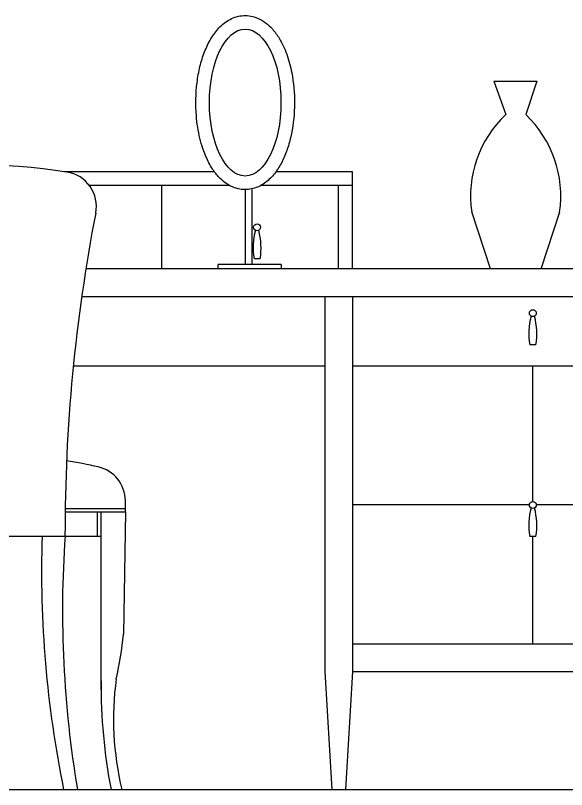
# Model space of a CAD drawing. Header units: millimetres. Extents: x 46 to 20372, y 30 to 14100.
# Drawn here: x 18475 to 19269, y 32 to 1147 of the extents above; entities that cross this region are included whole.
import ezdxf

# ---------------------------------------------------------------- set-up
doc = ezdxf.new("R2010")
doc.units = ezdxf.units.MM
doc.layers.get('0').update_dxf_attribs({"color": 250})

msp = doc.modelspace()

# ---------------------------------------------------------------- linework, layer by layer
for p, q in [((19164.7, 1052.4), (19226.5, 1052.4)), ((19164.7, 1052.4), (19181.6, 1004)), ((19226.5, 1052.4), (19210.5, 1004)), ((18761.7, 921.7), (18545.4, 921.7)), ((18960.7, 921.7), (18850.3, 921.7)), ((18960.7, 781.7), (18960.7, 921.7)), ((18783.8, 901.7), (18581.5, 901.7)), ((18685.7, 781.7), (18685.7, 901.7)), ((18806, 896), (18806, 788.2)), ((18815.7, 896), (18815.7, 788.2)), ((18960.7, 901.7), (18828.1, 901.7)), ((18940.7, 781.7), (18940.7, 901.7)), ((19159.5, 781.7), (19132.6, 863.9)), ((19232.6, 781.7), (19259.5, 863.9)), ((18827.7, 796.1), (18818.8, 796.1)), ((20040.7, 781.7), (18576.4, 781.7)), ((18857.8, 788.2), (18766.9, 788.2)), ((18766.9, 781.7), (18766.9, 788.2)), ((18857.8, 788.2), (18857.8, 781.7)), ((20040.7, 741.7), (18570.4, 741.7)), ((18920.7, 741.7), (18920.7, 201.7)), ((18960.7, 741.7), (18960.7, 201.7)), ((19225.2, 672.4), (19216.3, 672.4)), ((18920.7, 641.7), (18558.3, 641.7)), ((20000.7, 641.7), (18960.7, 641.7)), ((19220.7, 446.7), (19220.7, 641.7)), ((18633.2, 431.7), (18633.2, 447.6)), ((18546.5, 436.7), (18633.2, 436.7)), ((19215.7, 441.7), (18960.7, 441.7)), ((19735.7, 441.7), (19225.7, 441.7)), ((18546.5, 431.7), (18633.2, 431.7)), ((18593.2, 396.7), (18593.2, 431.7)), ((18598.2, 175.6), (18598.2, 431.7)), ((18633.2, 431.7), (18630.5, 255.6)), ((18223.2, 396.7), (18598.2, 396.7)), ((19225.2, 396.1), (19216.3, 396.1)), ((19220.7, 241.7), (19220.7, 396.1)), ((18960.7, 241.7), (20000.7, 241.7)), ((18920.7, 201.7), (18930.7, 31.7)), ((18960.7, 201.7), (18950.7, 31.7)), ((18960.7, 201.7), (20000.7, 201.7)), ((46.1, 31.7), (20372.3, 31.7))]:
    msp.add_line(p, q)
for centre in [(18823.2, 841.7), (19220.7, 717.9), (19220.7, 441.7)]:
    msp.add_circle(centre, 5)
for centre, radius, start, end in [((19291.7, 886.8), 160.8, 133.2339, 188.3749), ((19100.3, 886.8), 160.8, 351.6251, 46.7661), ((18410.7, 18.6), 913.1, 81.2843, 98.7157), ((18541.5, 871.7), 50, 349.0327, 81.2843), ((20972.1, 400.7), 2425.9, 169.0327, 180.0942), ((18919.4, 812), 101.9, 165.5803, 188.93), ((18727, 812), 101.9, 351.07, 14.4201), ((19316.9, 688.2), 101.9, 165.5803, 188.93), ((19124.5, 688.2), 101.9, 351.07, 14.4201), ((18410.7, -323.4), 840.1, 77.3893, 80.5576), ((18583.2, 447.6), 50, 0, 77.3893), ((19316.9, 412), 101.9, 165.5803, 188.93), ((19124.5, 412), 101.9, 351.07, 14.4201), ((20098.5, 347.3), 1586.1, 178.2179, 191.4799), ((20101.8, 289.6), 1559.2, 176.0634, 189.523), ((18076.8, 312.1), 556.6, 347.4066, 354.1664), ((19044.7, 132.9), 428.6, 172.2358, 193.6625), ((19385.9, 181.9), 787.7, 179.5394, 190.9958)]:
    msp.add_arc(centre, radius, start, end)
msp.add_ellipse((18806, 1021.3), major_axis=(0, -105.8), ratio=0.487818)
msp.add_open_spline([(18806, 896), (18809.1, 896), (18812.1, 896.3), (18818.1, 897.6), (18821.1, 898.5), (18826.7, 900.8), (18829.3, 902.2), (18834.4, 905.5), (18836.8, 907.3), (18843.5, 913.1), (18847.3, 917.6), (18854.4, 927.3), (18857.5, 932.7), (18863, 944.2), (18865.4, 950.3), (18869.6, 963.2), (18871.4, 970), (18875.6, 990.8), (18877.1, 1005.6), (18877.2, 1035.2), (18875.8, 1050), (18871.3, 1073.4), (18868.9, 1082.4), (18862.8, 1099.3), (18859.2, 1107.1), (18852, 1118.9), (18848.7, 1123.3), (18842.2, 1130.7), (18838.9, 1133.7), (18831.9, 1139), (18828.1, 1141.2), (18820.8, 1144.3), (18817.5, 1145.3), (18810.8, 1146.6), (18807.3, 1146.8), (18800.4, 1146.5), (18797, 1145.9), (18790.4, 1144.1), (18787.2, 1142.8), (18781.2, 1139.6), (18778.4, 1137.8), (18773.1, 1133.7), (18770.6, 1131.4), (18763.8, 1124.3), (18760, 1119), (18753.1, 1107.4), (18750.1, 1101.1), (18744.8, 1087.7), (18742.6, 1080.6), (18739, 1065.7), (18737.6, 1058), (18734.7, 1034.5), (18734.3, 1018.2), (18736.5, 991.2), (18738.2, 980.3), (18743.2, 959.7), (18746.4, 949.9), (18753.3, 934.9), (18756.4, 929.2), (18763, 919.6), (18766.3, 915.6), (18772.9, 909.1), (18776.1, 906.4), (18783.1, 901.9), (18786.8, 900), (18794, 897.5), (18797.3, 896.7), (18802.4, 896.1), (18804.2, 896), (18806, 896)], degree=3, knots=[0, 0, 0, 0, 0.100851, 0.100851, 0.201703, 0.201703, 0.302554, 0.302554, 0.403406, 0.403406, 0.597057, 0.597057, 0.790708, 0.790708, 0.984359, 0.984359, 1.178011, 1.178011, 1.562818, 1.562818, 1.947625, 1.947625, 2.207347, 2.207347, 2.467069, 2.467069, 2.643162, 2.643162, 2.790882, 2.790882, 2.938601, 2.938601, 3.051598, 3.051598, 3.164595, 3.164595, 3.277592, 3.277592, 3.390589, 3.390589, 3.503586, 3.503586, 3.616583, 3.616583, 3.827674, 3.827674, 4.038764, 4.038764, 4.249855, 4.249855, 4.460946, 4.460946, 4.877745, 4.877745, 5.170212, 5.170212, 5.46268, 5.46268, 5.665832, 5.665832, 5.83565, 5.83565, 5.974424, 5.974424, 6.113197, 6.113197, 6.225144, 6.225144, 6.283185, 6.283185, 6.283185, 6.283185])

doc.saveas('drawing.dxf')
